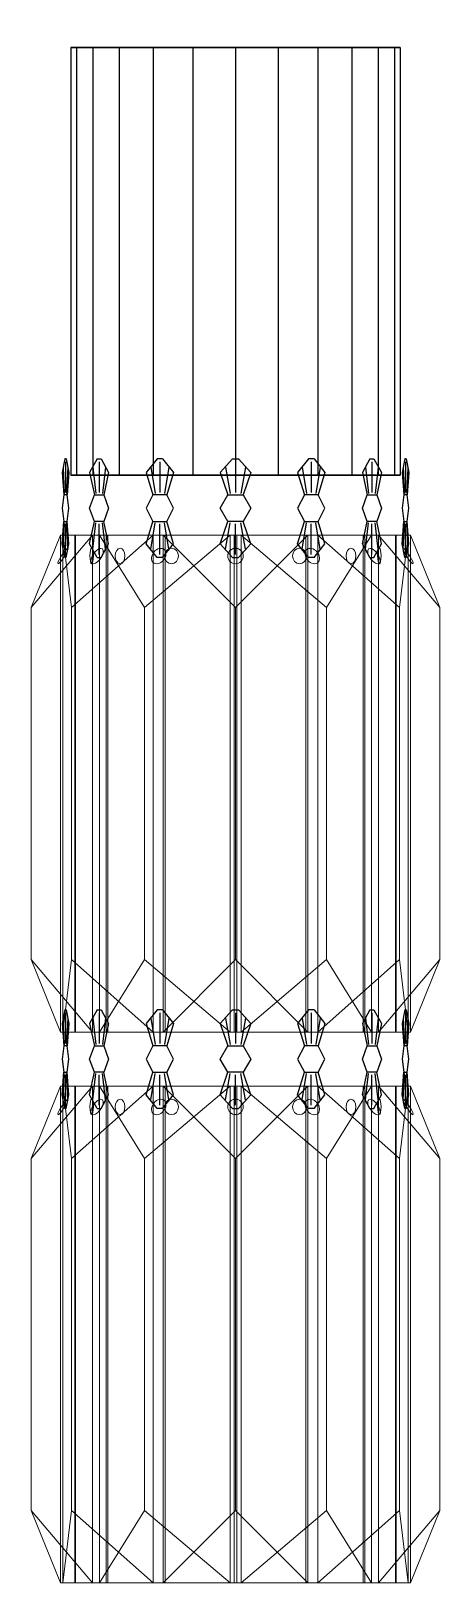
# Model space of a CAD drawing. Header units: millimetres. Extents: x 1 to 63, y -100 to 136.
import ezdxf

# ---------------------------------------------------------------- set-up
doc = ezdxf.new("R2010")
doc.units = ezdxf.units.MM

# ---------------------------------------------------------------- blocks, each defined once
blk = doc.blocks.new('610-3')
at = {"lineweight": 0, "extrusion": (0, 0, -1)}
for p, q in [((-11, 37.75, -9.43), (11, 37.75, -9.43)), ((-11, -37.75, -9.43), (-11, 37.75, -9.43)), ((-11, 37.75, -7.07), (11, 37.75, -7.07)), ((-11, -37.75, -7.07), (-11, 37.75, -7.07)), ((11, 37.75, -7.07), (0, 26.75)), ((11, 37.75, -9.43), (11, -37.75, -9.43)), ((11, 37.75, -7.07), (11, -37.75, -7.07)), ((0, 26.75), (0, -26.75)), ((11, -37.75, -7.07), (0, -26.75)), ((-11, -37.75, -9.43), (11, -37.75, -9.43)), ((-11, -37.75, -7.07), (11, -37.75, -7.07))]:
    blk.add_line(p, q, dxfattribs=at)
at = {"lineweight": 0, "extrusion": (1, 0, 0)}
for p, q in [((-11, 37.75, -9.43), (-11, 37.75, -7.07)), ((0, 26.75), (-11, 37.75, -7.07)), ((11, 37.75, -9.43), (11, 37.75, -7.07)), ((0, -26.75), (-11, -37.75, -7.07)), ((-11, -37.75, -9.43), (-11, -37.75, -7.07)), ((11, -37.75, -9.43), (11, -37.75, -7.07))]:
    blk.add_line(p, q, dxfattribs=at)
at = {"lineweight": 0, "extrusion": (0, 0, -1)}
blk.add_circle((0, 34.6, 9.43), 1.18, dxfattribs=at)
at = {"lineweight": 0, "extrusion": (0, -0.540758, -0.841178)}
blk.add_ellipse((0, 34.58, -4.96), major_axis=(0, -1.17, 0.75), ratio=0.84507, start_param=-1.570796, end_param=4.712389, dxfattribs=at)
blk = doc.blocks.new('546')
at = {"color": 252, "true_color": 0x939598}
for p, q in [((-0.5, 0), (-2.44, -2.19)), ((-0.5, 0), (0.5, 0)), ((0.5, 0), (2.44, -2.19)), ((-2.44, -2.19), (-1.22, -5.79)), ((-1.62, -1.36), (-0.85, -5.57)), ((0, -0.5), (0, -5.38)), ((1.62, -1.36), (0.85, -5.57)), ((2.44, -2.19), (1.22, -5.79)), ((-2.44, -13.61), (-1.22, -10.01)), ((-1.62, -14.44), (-0.85, -10.23)), ((0, -15.3), (0, -10.42)), ((1.62, -14.44), (0.85, -10.23)), ((2.44, -13.61), (1.22, -10.01)), ((-0.5, -15.8), (-2.44, -13.61)), ((0.5, -15.8), (2.44, -13.61)), ((-0.5, -15.8), (0.5, -15.8))]:
    blk.add_line(p, q, dxfattribs=at)
blk.add_lwpolyline([(-1.22, -5.79), (-2.44, -7.9), (-1.22, -10.01), (1.22, -10.01), (2.44, -7.9), (1.22, -5.79)], close=True, dxfattribs=at)
blk = doc.blocks.new('611+2020')
at = {"xscale": -0.9493669999999998, "yscale": 0.9493669999999998, "zscale": 0.9493669999999998, "rotation": 180}
for p in [(0, -15), (0, -98.72)]:
    blk.add_blockref('546', p, dxfattribs=at)
at = {"color": 2}
for p in [(0, -49.36, 5.35), (0, -133.08, 5.35)]:
    blk.add_blockref('610-3', p, dxfattribs=at)
blk = doc.blocks.new('*U10')
at = {"color": 2, "extrusion": (0, -1, 0)}
blk.add_blockref('611+2020', (0, 58.79, 1.13), dxfattribs=at)
blk = doc.blocks.new('*U12')
at = {"color": 0, "linetype": 'ByBlock', "lineweight": -2, "transparency": 16777216}
for p, rotation in [((2574.54, 1649.1, -123.79), 205.7142857142856), ((2596.55, 1649.1, -123.79), 154.2857142857142), ((2560.81, 1631.89, -123.79), 257.1428571428572), ((2610.27, 1631.89, -123.79), 102.8571428571428), ((2565.71, 1610.43, -123.79), 308.5714285714285), ((2605.38, 1610.43, -123.79), 51.42857142857138)]:
    blk.add_blockref('*U10', p, dxfattribs=dict(at, rotation=rotation))
blk.add_blockref('*U10', (2585.54, 1600.87, -123.79), dxfattribs=at)
blk = doc.blocks.new('*U13')
at = {"extrusion": (0, -1, 0)}
blk.add_line((0, 0, 32.5), (0, 0, -32.5), dxfattribs=at)
blk = doc.blocks.new('*U14')
at = {"color": 0, "linetype": 'ByBlock', "lineweight": -2, "transparency": 16777216}
for p, rotation in [((2485.54, 1651.24, -32.5), 89.99999999999973), ((2479.07, 1650.39, -32.5), 104.9999999999997), ((2492.01, 1650.39, -32.5), 74.99999999999979), ((2473.04, 1647.89, -32.5), 119.9999999999997), ((2498.04, 1647.89, -32.5), 59.99999999999984), ((2467.87, 1643.92, -32.5), 134.9999999999997), ((2503.22, 1643.92, -32.5), 44.99999999999987), ((2463.89, 1638.74, -32.5), 149.9999999999997), ((2507.19, 1638.74, -32.5), 29.99999999999989), ((2461.4, 1632.71, -32.5), 164.9999999999996), ((2509.69, 1632.71, -32.5), 14.99999999999994), ((2460.54, 1626.24, -32.5), 180), ((2461.4, 1619.77, -32.5), 194.9999999999995), ((2509.69, 1619.77, -32.5), 344.9999999999994), ((2463.89, 1613.74, -32.5), 209.9999999999996), ((2507.19, 1613.74, -32.5), 329.9999999999994), ((2467.87, 1608.56, -32.5), 224.9999999999996), ((2503.22, 1608.56, -32.5), 314.9999999999994), ((2473.04, 1604.59, -32.5), 239.9999999999995), ((2498.04, 1604.59, -32.5), 299.9999999999994), ((2479.07, 1602.09, -32.5), 254.9999999999995), ((2492.01, 1602.09, -32.5), 284.9999999999995), ((2485.54, 1601.24, -32.5), 269.9999999999995)]:
    blk.add_blockref('*U13', p, dxfattribs=dict(at, rotation=rotation))
blk.add_blockref('*U13', (2510.54, 1626.24, -32.5), dxfattribs=at)

msp = doc.modelspace()

# ---------------------------------------------------------------- linework, layer by layer
at = {"extrusion": (0, 1, 0)}
for centre in [(-32.41, -2305.8, 133.55), (-32.41, -2305.8, 68.55)]:
    msp.add_circle(centre, 25, dxfattribs=at)

# ---------------------------------------------------------------- block references
at = {"extrusion": (0, 1, 0), "rotation": 180}
for name, p in [('*U12', (2553.13, -679.56, 136.05)), ('*U14', (2453.13, -679.56, 133.55))]:
    msp.add_blockref(name, p, dxfattribs=at)

doc.saveas('drawing.dxf')
